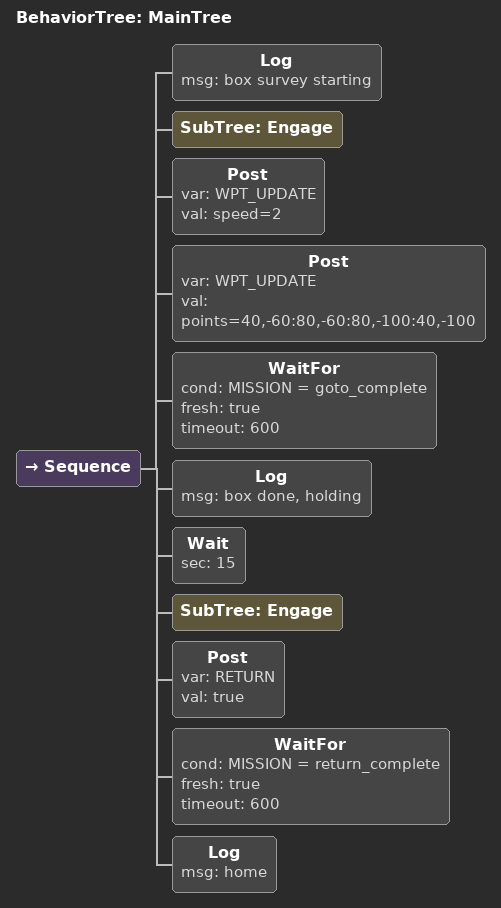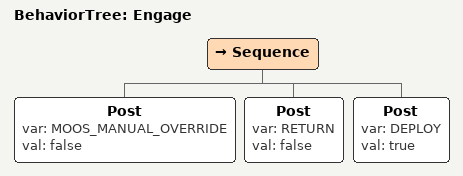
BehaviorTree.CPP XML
<root BTCPP_format="4" main_tree_to_execute="MainTree">
  <BehaviorTree ID="MainTree">
    <Sequence>
      <Log msg="box survey starting"/>
      <SubTree ID="Engage"/>
      <Post var="WPT_UPDATE" val="speed=2"/>
      <Post var="WPT_UPDATE" val="points=40,-60:80,-60:80,-100:40,-100"/>
      <WaitFor cond="MISSION = goto_complete" fresh="true" timeout="600"/>
      <Log msg="box done, holding"/>
      <Wait sec="15"/>
      <SubTree ID="Engage"/>
      <Post var="RETURN" val="true"/>
      <WaitFor cond="MISSION = return_complete" fresh="true" timeout="600"/>
      <Log msg="home"/>
    </Sequence>
  </BehaviorTree>

  <BehaviorTree ID="Engage">
    <Sequence>
      <Post var="MOOS_MANUAL_OVERRIDE" val="false"/>
      <Post var="RETURN" val="false"/>
      <Post var="DEPLOY" val="true"/>
    </Sequence>
  </BehaviorTree>
</root>
